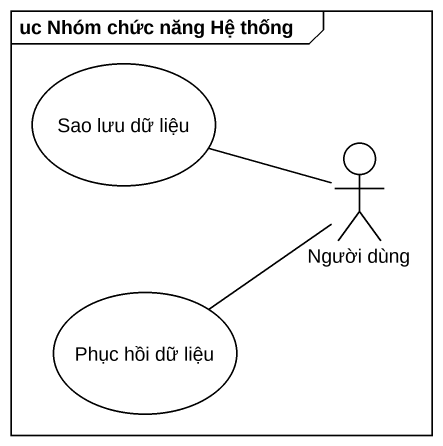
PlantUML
@startuml
mainframe uc Nhóm chức năng Hệ thống
usecase "Sao lưu dữ liệu" as Sao_lưu_dữ_liệu
actor "Người dùng" as Người_dùng
usecase "Phục hồi dữ liệu" as Phục_hồi_dữ_liệu
Người_dùng -left- Sao_lưu_dữ_liệu
Người_dùng -- Phục_hồi_dữ_liệu
@enduml
